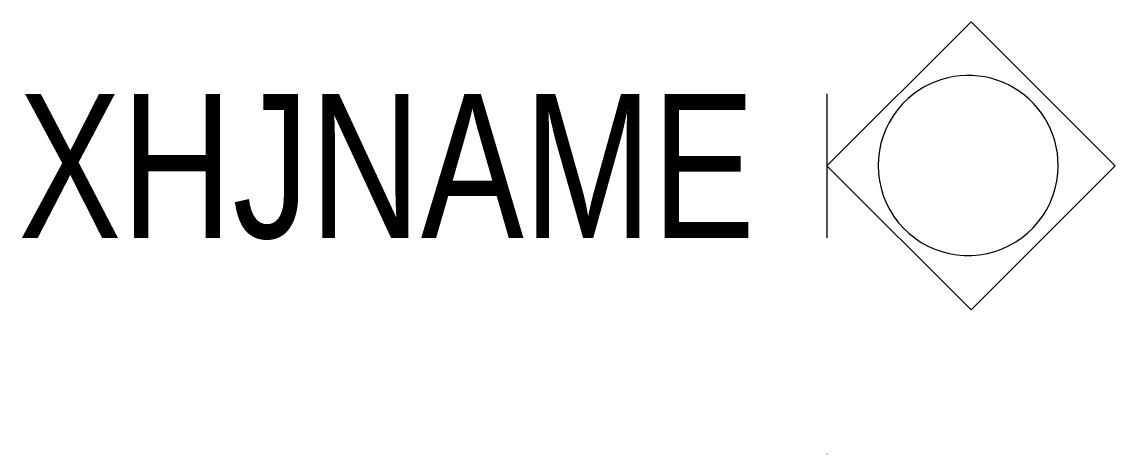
# Model space of a CAD drawing. Extents: x -11.2 to 4, y 0 to 6.
import ezdxf
from ezdxf.enums import TextEntityAlignment as Align

# ---------------------------------------------------------------- set-up
doc = ezdxf.new("R2010")
doc.units = 0
doc.layers.get('0').update_dxf_attribs({"linetype": 'CONTINUOUS'})

msp = doc.modelspace()

# ---------------------------------------------------------------- linework, layer by layer
for p, q in [((2, 6), (0, 4)), ((4, 4), (2, 6)), ((0, 5), (0, 3)), ((0, 4), (2, 2)), ((2, 2), (4, 4)), ((0, 0.001), (0, -0.001))]:
    msp.add_line(p, q)
for start, end in [(0, 126.8699), (126.8699, 0)]:
    msp.add_arc((1.96, 4.006), 1.25, start, end)

# ---------------------------------------------------------------- texts
at = {"width": 0.8}
msp.add_attdef('XHJNAME', text='XL3F1', height=2, dxfattribs=at).set_placement((-1, 3), align=Align.RIGHT)

doc.saveas('drawing.dxf')
